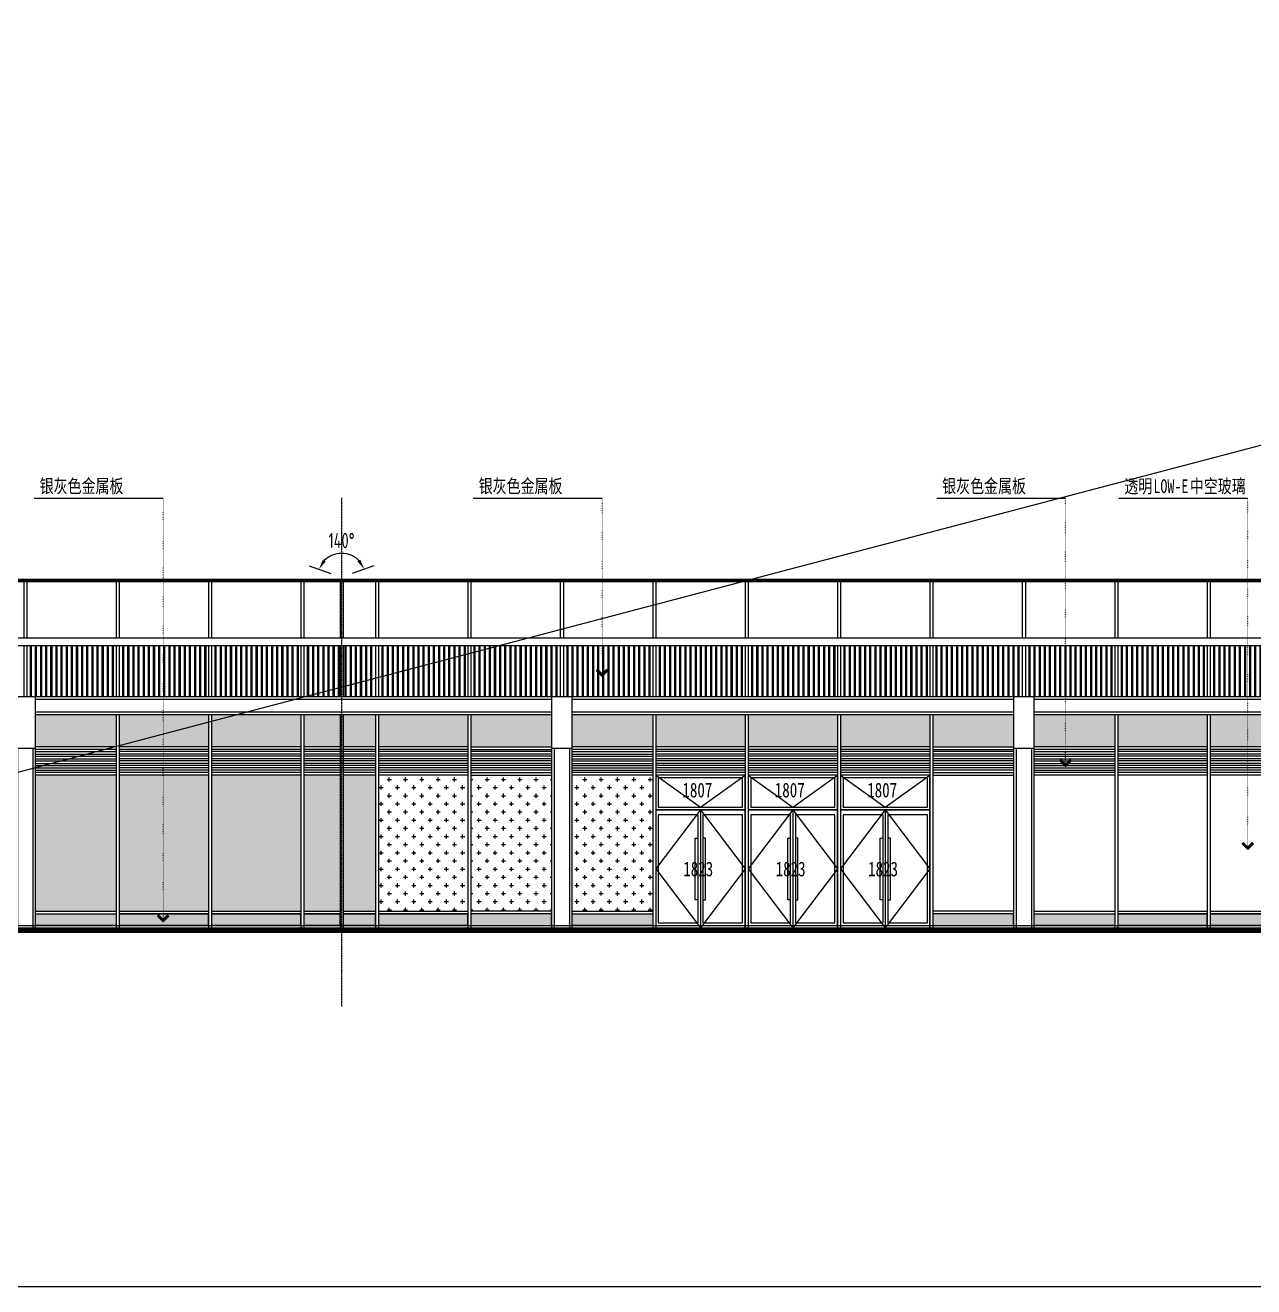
# Model space of a CAD drawing. Extents: x 72637 to 526294, y -245768 to 30884.
# Drawn here: x 150904 to 174835, y -161489 to -136917 of the extents above; entities that cross this region are included whole.
import ezdxf

# ---------------------------------------------------------------- set-up
doc = ezdxf.new("R2010")
doc.units = 0
doc.header["$LTSCALE"] = 10
doc.header["$MEASUREMENT"] = 0
doc.linetypes.add('DASH', pattern=[0.35, 0.25, -0.1])
doc.linetypes.add('DOT2', pattern=[0.125, 0, -0.125])
for name, color, linetype in [('01-标注_尺寸', 124, 'Continuous'), ('01-标注_符号', 200, 'Continuous'), ('02-TEXT_标注', 130, 'Continuous'), ('05-填充_156', 156, 'Continuous'), ('05-填充_18', 18, 'Continuous'), ('A-C_玻璃幕墙', 140, 'Continuous'), ('A-C_窗', 140, 'Continuous'), ('A-C_门', 150, 'Continuous'), ('A-E_栏杆', 232, 'Continuous'), ('E-立面', 255, 'Continuous'), ('E-立面轮廓', 241, 'Continuous')]:
    doc.layers.add(name, color=color, linetype=linetype)
doc.layers.add('04-不打印_辅助线', color=165, linetype='Continuous', plot=False)
doc.styles.add('_TCH_AXIS', font='STXIHEI.TTF', dxfattribs={"width": 0.75})
doc.styles.add('_TCH_DIM_T3', font='ROS1', dxfattribs={"width": 0.8, "bigfont": 'JD'})
doc.styles.add('_TCH_LABEL', font='', dxfattribs={"width": 0.75})
doc.styles.add('logo-3', font='', dxfattribs={"width": 0.8})
doc.styles.get("Standard").update_dxf_attribs({"font": 'STXIHEI.TTF', "width": 0.75})
doc.styles.get('_TCH_LABEL').set_extended_font_data('SimSun')
doc.styles.get('logo-3').set_extended_font_data('SimSun')
doc.dimstyles.new('_TCH_ARROW&&100', dxfattribs={"dimtxt": 297.5, "dimasz": 200, "dimexe": 250, "dimexo": 300, "dimgap": 100, "dimtad": 1, "dimdec": 0, "dimzin": 0, "dimdsep": 46, "dimtxsty": '_TCH_DIM_T3', "dimcen": 0.09, "dimclrt": 7, "dimazin": 2, "dimtfac": 1, "dimtdec": 0, "dimtix": 1, "dimtmove": 2, "dimatfit": 3, "dimfxl": 0, "dimtolj": 1, "dimtzin": 0, "dimarcsym": 0})
doc.dimstyles.new('副本 ISO-1', dxfattribs={"dimtxt": 2.5, "dimasz": 1.5, "dimexe": 1.25, "dimexo": 0.625, "dimtad": 1, "dimdec": 0, "dimtxsty": 'logo-3', "dimblk": 'ARCHTICK', "dimcen": 2.5, "dimdle": 1, "dimadec": 0, "dimazin": 0, "dimtfac": 1, "dimtdec": 0, "dimtix": 1, "dimtmove": 0, "dimatfit": 3, "dimldrblk": 'AR', "dimfxl": 0, "dimarcsym": 0})
pattern_1 = [(0, (0, 0), (158.75, 158.75), [79.375, -238.125]), (90, (39.69, -39.69), (-158.75, 158.75), [79.375, -238.125])]

# ---------------------------------------------------------------- blocks, each defined once
blk = doc.blocks.new('A$C33B772F7')
for points in [[(660, 6700), (660, 5600)], [(720, 6700), (720, 5600)], [(2460, 6700), (2460, 5600)], [(2520, 6700), (2520, 5600)], [(4260, 6700), (4260, 5600)], [(4320, 6700), (4320, 5600)], [(6060, 6700), (6060, 5600)], [(6120, 6700), (6120, 5600)], [(7860, 6700), (7860, 5600)], [(7920, 6700), (7920, 5600)], [(9660, 6700), (9660, 5600)], [(9720, 6700), (9720, 5600)], [(11460, 6700), (11460, 5600)], [(11520, 6700), (11520, 5600)], [(13260, 6700), (13260, 5600)], [(13320, 6700), (13320, 5600)], [(15060, 6700), (15060, 5600)], [(15120, 6700), (15120, 5600)], [(16860, 6700), (16860, 5600)], [(16920, 6700), (16920, 5600)], [(18660, 6700), (18660, 5600)], [(18720, 6700), (18720, 5600)], [(20894, 6700), (20894, 5600)], [(20954, 6700), (20954, 5600)], [(660, 5450), (660, 4450)], [(720, 5450), (720, 4450)], [(2460, 5450), (2460, 4450)], [(2520, 5450), (2520, 4450)], [(4260, 5450), (4260, 4450)], [(4320, 5450), (4320, 4450)], [(6060, 5450), (6060, 4450)], [(6120, 5450), (6120, 4450)], [(7860, 5450), (7860, 4450)], [(7920, 5450), (7920, 4450)], [(9660, 5450), (9660, 4450)], [(9720, 5450), (9720, 4450)], [(11460, 5450), (11460, 4450)], [(11520, 5450), (11520, 4450)], [(13260, 5450), (13260, 4450)], [(13320, 5450), (13320, 4450)], [(15060, 5450), (15060, 4450)], [(15120, 5450), (15120, 4450)], [(16860, 5450), (16860, 4450)], [(16920, 5450), (16920, 4450)], [(18660, 5450), (18660, 4450)], [(18720, 5450), (18720, 4450)], [(20894, 5450), (20894, 4450)], [(20954, 5450), (20954, 4450)], [(660, 4100), (660, -50)], [(720, 4100), (720, -50)], [(2460, 4100), (2460, -50)], [(2520, 4100), (2520, -50)], [(6060, 4100), (6060, -50)], [(6120, 4100), (6120, -50)], [(7860, 4100), (7860, -50)], [(7920, 4100), (7920, -50)], [(9660, 4100), (9660, -50)], [(9720, 4100), (9720, -50)], [(11460, 4100), (11460, -50)], [(11520, 4100), (11520, -50)], [(15060, 4100), (15060, -50)], [(15120, 4100), (15120, -50)], [(16860, 4100), (16860, -50)], [(16920, 4100), (16920, -50)], [(18660, 4100), (18660, -50)], [(18720, 4100), (18720, -50)], [(20894, 4100), (20894, -50)], [(20954, 4100), (20954, -50)]]:
    blk.add_lwpolyline(points)
blk = doc.blocks.new('A$C631E7170')
for points in [[(0, -40), (-1740, -40)], [(0, -90), (-1740, -90)], [(0, -130), (-1740, -130)], [(0, -180), (-1740, -180)], [(0, -220), (-1740, -220)], [(0, -270), (-1740, -270)], [(0, -310), (-1740, -310)], [(0, -360), (-1740, -360)], [(0, -400), (-1740, -400)]]:
    blk.add_lwpolyline(points)
blk = doc.blocks.new('A$C589F609E')
for points in [[(-1685, 0), (-1685, -1000)], [(-1585, 0), (-1585, -1000)], [(-1485, 0), (-1485, -1000)], [(-1385, 0), (-1385, -1000)], [(-1285, 0), (-1285, -1000)], [(-1185, 0), (-1185, -1000)], [(-1085, 0), (-1085, -1000)], [(-985, 0), (-985, -1000)], [(-885, 0), (-885, -1000)], [(-785, 0), (-785, -1000)], [(-685, 0), (-685, -1000)], [(-585, 0), (-585, -1000)], [(-485, 0), (-485, -1000)], [(-385, 0), (-385, -1000)], [(-285, 0), (-285, -1000)], [(-185, 0), (-185, -1000)], [(-1665, 0), (-1665, -1000)], [(-1565, 0), (-1565, -1000)], [(-1465, 0), (-1465, -1000)], [(-1365, 0), (-1365, -1000)], [(-1265, 0), (-1265, -1000)], [(-1165, 0), (-1165, -1000)], [(-1065, 0), (-1065, -1000)], [(-965, 0), (-965, -1000)], [(-865, 0), (-865, -1000)], [(-765, 0), (-765, -1000)], [(-665, 0), (-665, -1000)], [(-565, 0), (-565, -1000)], [(-465, 0), (-465, -1000)], [(-365, 0), (-365, -1000)], [(-265, 0), (-265, -1000)], [(-165, 0), (-165, -1000)], [(-85, 0), (-85, -1000)], [(-65, 0), (-65, -1000)]]:
    blk.add_lwpolyline(points)
blk = doc.blocks.new('A$C32F26021')
at = {"layer": '05-填充_18'}
h = blk.add_hatch(color=256, dxfattribs=at)
h.dxf.hatch_style = 1
h.paths.add_polyline_path([(-1740, 50), (0, 50), (0, 275), (-1740, 275)])
for points in [[(0, 3525), (-1740, 3525)], [(0, 3475), (-1740, 3475)], [(0, 3025), (-1740, 3025)], [(0, 2975), (-1740, 2975)], [(-1740, 325), (0, 325)], [(-1740, 275), (0, 275)], [(0, 50), (-1740, 50)]]:
    blk.add_lwpolyline(points)
blk.add_lwpolyline([(-1740, 50), (0, 50), (0, 275), (-1740, 275)], close=True)
for name, p in [('A$C589F609E', (10, 5500)), ('A$C631E7170', (0, 3475))]:
    blk.add_blockref(name, p)
blk = doc.blocks.new('A$C18FE1E0C')
at = {"layer": '05-填充_18'}
h = blk.add_hatch(color=256, dxfattribs=at)
h.dxf.hatch_style = 1
h.paths.add_polyline_path([(-630, 50), (0, 50), (0, 275), (-630, 275)])
for points in [[(0, 3525), (-630, 3525)], [(0, 3475), (-630, 3475)], [(0, 3025), (-630, 3025)], [(0, 2975), (-630, 2975)], [(-630, 325), (0, 325)], [(-630, 275), (0, 275)], [(0, 50), (-630, 50)]]:
    blk.add_lwpolyline(points)
blk.add_lwpolyline([(-630, 50), (0, 50), (0, 275), (-630, 275)], close=True)
blk = doc.blocks.new('A$C6DB452AA')
for points in [[(1070, 6750), (1070, 5650)], [(1130, 6750), (1130, 5650)], [(2870, 6750), (2870, 5650)], [(2930, 6750), (2930, 5650)], [(4670, 6750), (4670, 5650)], [(4730, 6750), (4730, 5650)], [(6470, 6750), (6470, 5650)], [(6530, 6750), (6530, 5650)], [(8270, 6750), (8270, 5650)], [(8330, 6750), (8330, 5650)], [(10070, 6750), (10070, 5650)], [(10130, 6750), (10130, 5650)], [(10832, 6750), (10832, 5650)], [(10892, 6750), (10892, 5650)], [(1070, 5500), (1070, 4500)], [(1130, 5500), (1130, 4500)], [(2870, 5500), (2870, 4500)], [(2930, 5500), (2930, 4500)], [(4670, 5500), (4670, 4500)], [(4730, 5500), (4730, 4500)], [(6470, 5500), (6470, 4500)], [(6530, 5500), (6530, 4500)], [(8270, 5500), (8270, 4500)], [(8330, 5500), (8330, 4500)], [(10070, 5500), (10070, 4500)], [(10130, 5500), (10130, 4500)], [(10832, 5500), (10832, 4500)], [(10892, 5500), (10892, 4500)], [(1070, 4150), (1070, 0)], [(1130, 4150), (1130, 0)], [(2870, 4150), (2870, 0)], [(2930, 4150), (2930, 0)], [(6470, 4150), (6470, 0)], [(6530, 4150), (6530, 0)], [(8270, 4150), (8270, 0)], [(8330, 4150), (8330, 0)], [(10070, 4150), (10070, 0)], [(10130, 4150), (10130, 0)], [(10832, 4150), (10832, 0)], [(10892, 4150), (10892, 0)]]:
    blk.add_lwpolyline(points)
blk = doc.blocks.new('A$C353C3B57')
at = {"layer": '05-填充_18'}
h = blk.add_hatch(color=256, dxfattribs=at)
h.dxf.hatch_style = 1
h.paths.add_polyline_path([(0, 50), (702, 50), (702, 275), (0, 275)])
for points in [[(702, 3525), (0, 3525)], [(702, 3475), (0, 3475)], [(702, 3025), (0, 3025)], [(702, 2975), (0, 2975)], [(0, 325), (702, 325)], [(0, 275), (702, 275)], [(702, 50), (0, 50)]]:
    blk.add_lwpolyline(points)
blk.add_lwpolyline([(0, 50), (702, 50), (702, 275), (0, 275)], close=True)
blk = doc.blocks.new('A$C1B5E7238')
blk.add_lwpolyline([(-400, -4500), (0, -4500), (0, 0), (-400, 0)], close=True)
for points in [[(-400, -1000), (0, -1000)], [(-350, -1000), (-350, -4500)], [(-50, -1000), (-50, -4500)]]:
    blk.add_lwpolyline(points)
blk = doc.blocks.new('*U49')
for points in [[(-170, -40), (-1740, -40)], [(-170, -90), (-1740, -90)], [(-170, -130), (-1740, -130)], [(-170, -180), (-1740, -180)], [(-170, -220), (-1740, -220)], [(-170, -270), (-1740, -270)], [(-170, -310), (-1740, -310)], [(-170, -360), (-1740, -360)], [(-170, -400), (-1740, -400)]]:
    blk.add_lwpolyline(points)
blk = doc.blocks.new('A$C3A8F4E96')
at = {"layer": '05-填充_18'}
h = blk.add_hatch(color=256, dxfattribs=at)
h.dxf.hatch_style = 1
h.paths.add_polyline_path([(1570, 50), (0, 50), (0, 275), (1570, 275)])
for points in [[(1570, 3525), (0, 3525)], [(1570, 3475), (0, 3475)], [(1570, 3025), (0, 3025)], [(1570, 2975), (0, 2975)], [(0, 325), (1570, 325)], [(0, 275), (1570, 275)], [(1570, 50), (0, 50)]]:
    blk.add_lwpolyline(points)
blk.add_lwpolyline([(1570, 50), (0, 50), (0, 275), (1570, 275)], close=True)
blk.add_blockref('A$C589F609E', (1580, 5500))
at = {"xscale": -1}
blk.add_blockref('*U49', (-170, 3475), dxfattribs=at)
blk = doc.blocks.new('*U50')
for points in [[(-348, -40), (-1740, -40)], [(-348, -90), (-1740, -90)], [(-348, -130), (-1740, -130)], [(-348, -180), (-1740, -180)], [(-348, -220), (-1740, -220)], [(-348, -270), (-1740, -270)], [(-348, -310), (-1740, -310)], [(-348, -360), (-1740, -360)], [(-348, -400), (-1740, -400)]]:
    blk.add_lwpolyline(points)
blk = doc.blocks.new('A$C31A530AC')
for points in [[(65, 0), (65, -1000)], [(85, 0), (85, -1000)], [(165, 0), (165, -1000)], [(185, 0), (185, -1000)], [(265, 0), (265, -1000)], [(285, 0), (285, -1000)], [(365, 0), (365, -1000)], [(385, 0), (385, -1000)], [(465, 0), (465, -1000)], [(485, 0), (485, -1000)], [(565, 0), (565, -1000)], [(585, 0), (585, -1000)], [(665, 0), (665, -1000)], [(685, 0), (685, -1000)], [(797, 0), (797, -1000)], [(817, 0), (817, -1000)], [(897, 0), (897, -1000)], [(917, 0), (917, -1000)], [(997, 0), (997, -1000)], [(1017, 0), (1017, -1000)], [(1097, 0), (1097, -1000)], [(1117, 0), (1117, -1000)], [(1197, 0), (1197, -1000)], [(1217, 0), (1217, -1000)], [(1297, 0), (1297, -1000)], [(1317, 0), (1317, -1000)]]:
    blk.add_lwpolyline(points)
blk = doc.blocks.new('_ArchTick')
at = {"color": 0, "linetype": 'ByBlock', "const_width": 0.4}
blk.add_lwpolyline([(-0.5, -0.5), (0.5, 0.5)], dxfattribs=at)
blk = doc.blocks.new('*X11')
at = {"color": 0}
for p, q in [((-1012.299, 1692.736), (-1012.297, 1692.736)), ((-1012.299, 1692.709), (-1012.299, 1692.736)), ((-1012.298, 1692.708), (-1012.298, 1692.736)), ((-1012.312, 1692.723), (-1012.284, 1692.723)), ((-1012.312, 1692.722), (-1012.312, 1692.723)), ((-1012.312, 1692.618), (-1012.283, 1692.618)), ((-1012.312, 1692.617), (-1012.312, 1692.618)), ((-1012.311, 1692.724), (-1012.285, 1692.724)), ((-1012.311, 1692.721), (-1012.311, 1692.724)), ((-1012.311, 1692.722), (-1012.283, 1692.722)), ((-1012.311, 1692.619), (-1012.282, 1692.619)), ((-1012.311, 1692.616), (-1012.311, 1692.619)), ((-1012.311, 1692.617), (-1012.284, 1692.617)), ((-1012.31, 1692.725), (-1012.286, 1692.725)), ((-1012.31, 1692.72), (-1012.31, 1692.725)), ((-1012.31, 1692.721), (-1012.282, 1692.721)), ((-1012.31, 1692.62), (-1012.281, 1692.62)), ((-1012.31, 1692.615), (-1012.31, 1692.62)), ((-1012.31, 1692.616), (-1012.285, 1692.616)), ((-1012.309, 1692.726), (-1012.287, 1692.726)), ((-1012.309, 1692.719), (-1012.309, 1692.726)), ((-1012.309, 1692.72), (-1012.281, 1692.72)), ((-1012.309, 1692.621), (-1012.28, 1692.621)), ((-1012.309, 1692.614), (-1012.309, 1692.621)), ((-1012.309, 1692.615), (-1012.286, 1692.615)), ((-1012.308, 1692.727), (-1012.288, 1692.727)), ((-1012.308, 1692.718), (-1012.308, 1692.727)), ((-1012.308, 1692.719), (-1012.28, 1692.719)), ((-1012.308, 1692.622), (-1012.279, 1692.622)), ((-1012.308, 1692.613), (-1012.308, 1692.622)), ((-1012.308, 1692.614), (-1012.287, 1692.614)), ((-1012.307, 1692.728), (-1012.289, 1692.728)), ((-1012.307, 1692.717), (-1012.307, 1692.728)), ((-1012.307, 1692.718), (-1012.279, 1692.718)), ((-1012.307, 1692.623), (-1012.278, 1692.623)), ((-1012.307, 1692.612), (-1012.307, 1692.623)), ((-1012.307, 1692.613), (-1012.288, 1692.613)), ((-1012.306, 1692.729), (-1012.29, 1692.729)), ((-1012.306, 1692.716), (-1012.306, 1692.729)), ((-1012.306, 1692.717), (-1012.278, 1692.717)), ((-1012.306, 1692.624), (-1012.277, 1692.624)), ((-1012.306, 1692.611), (-1012.306, 1692.624)), ((-1012.306, 1692.612), (-1012.289, 1692.612)), ((-1012.305, 1692.73), (-1012.291, 1692.73)), ((-1012.305, 1692.715), (-1012.305, 1692.73)), ((-1012.305, 1692.716), (-1012.277, 1692.716)), ((-1012.305, 1692.625), (-1012.276, 1692.625)), ((-1012.305, 1692.61), (-1012.305, 1692.625)), ((-1012.305, 1692.611), (-1012.29, 1692.611)), ((-1012.304, 1692.731), (-1012.292, 1692.731)), ((-1012.304, 1692.714), (-1012.304, 1692.731)), ((-1012.304, 1692.715), (-1012.276, 1692.715)), ((-1012.304, 1692.626), (-1012.275, 1692.626)), ((-1012.304, 1692.609), (-1012.304, 1692.626)), ((-1012.304, 1692.61), (-1012.291, 1692.61)), ((-1012.303, 1692.732), (-1012.293, 1692.732)), ((-1012.303, 1692.713), (-1012.303, 1692.732)), ((-1012.303, 1692.714), (-1012.275, 1692.714)), ((-1012.303, 1692.627), (-1012.274, 1692.627)), ((-1012.303, 1692.608), (-1012.303, 1692.627)), ((-1012.303, 1692.609), (-1012.292, 1692.609)), ((-1012.302, 1692.733), (-1012.294, 1692.733)), ((-1012.302, 1692.712), (-1012.302, 1692.733)), ((-1012.302, 1692.713), (-1012.274, 1692.713)), ((-1012.302, 1692.628), (-1012.273, 1692.628)), ((-1012.302, 1692.607), (-1012.302, 1692.628)), ((-1012.302, 1692.608), (-1012.293, 1692.608)), ((-1012.301, 1692.734), (-1012.295, 1692.734)), ((-1012.301, 1692.711), (-1012.301, 1692.734)), ((-1012.301, 1692.712), (-1012.273, 1692.712)), ((-1012.301, 1692.629), (-1012.272, 1692.629)), ((-1012.301, 1692.606), (-1012.301, 1692.629)), ((-1012.301, 1692.607), (-1012.294, 1692.607)), ((-1012.3, 1692.735), (-1012.296, 1692.735)), ((-1012.3, 1692.71), (-1012.3, 1692.735)), ((-1012.3, 1692.711), (-1012.272, 1692.711)), ((-1012.3, 1692.63), (-1012.271, 1692.63)), ((-1012.3, 1692.605), (-1012.3, 1692.63)), ((-1012.3, 1692.606), (-1012.295, 1692.606)), ((-1012.299, 1692.71), (-1012.271, 1692.71)), ((-1012.299, 1692.631), (-1012.27, 1692.631)), ((-1012.299, 1692.604), (-1012.299, 1692.631)), ((-1012.299, 1692.605), (-1012.296, 1692.605)), ((-1012.298, 1692.709), (-1012.27, 1692.709)), ((-1012.298, 1692.632), (-1012.269, 1692.632)), ((-1012.298, 1692.603), (-1012.298, 1692.632)), ((-1012.298, 1692.604), (-1012.297, 1692.604)), ((-1012.297, 1692.707), (-1012.297, 1692.735)), ((-1012.297, 1692.708), (-1012.269, 1692.708)), ((-1012.297, 1692.633), (-1012.268, 1692.633)), ((-1012.297, 1692.604), (-1012.297, 1692.633)), ((-1012.296, 1692.706), (-1012.296, 1692.734)), ((-1012.296, 1692.707), (-1012.268, 1692.707)), ((-1012.296, 1692.634), (-1012.267, 1692.634)), ((-1012.296, 1692.605), (-1012.296, 1692.634)), ((-1012.295, 1692.705), (-1012.295, 1692.733)), ((-1012.295, 1692.706), (-1012.267, 1692.706)), ((-1012.295, 1692.635), (-1012.266, 1692.635)), ((-1012.295, 1692.606), (-1012.295, 1692.635)), ((-1012.294, 1692.704), (-1012.294, 1692.732)), ((-1012.294, 1692.705), (-1012.266, 1692.705)), ((-1012.294, 1692.636), (-1012.265, 1692.636)), ((-1012.294, 1692.607), (-1012.294, 1692.636)), ((-1012.293, 1692.703), (-1012.293, 1692.731)), ((-1012.293, 1692.704), (-1012.265, 1692.704)), ((-1012.293, 1692.637), (-1012.264, 1692.637)), ((-1012.293, 1692.608), (-1012.293, 1692.637)), ((-1012.292, 1692.702), (-1012.292, 1692.73)), ((-1012.292, 1692.703), (-1012.264, 1692.703)), ((-1012.292, 1692.638), (-1012.263, 1692.638)), ((-1012.292, 1692.609), (-1012.292, 1692.638)), ((-1012.291, 1692.701), (-1012.291, 1692.729)), ((-1012.291, 1692.702), (-1012.263, 1692.702)), ((-1012.291, 1692.639), (-1012.262, 1692.639)), ((-1012.291, 1692.61), (-1012.291, 1692.639)), ((-1012.29, 1692.7), (-1012.29, 1692.728)), ((-1012.29, 1692.701), (-1012.262, 1692.701)), ((-1012.29, 1692.64), (-1012.261, 1692.64)), ((-1012.29, 1692.611), (-1012.29, 1692.64)), ((-1012.289, 1692.699), (-1012.289, 1692.727)), ((-1012.289, 1692.7), (-1012.261, 1692.7)), ((-1012.289, 1692.641), (-1012.26, 1692.641)), ((-1012.289, 1692.612), (-1012.289, 1692.641)), ((-1012.288, 1692.698), (-1012.288, 1692.726)), ((-1012.288, 1692.699), (-1012.26, 1692.699)), ((-1012.288, 1692.642), (-1012.259, 1692.642)), ((-1012.288, 1692.613), (-1012.288, 1692.642)), ((-1012.287, 1692.697), (-1012.287, 1692.725)), ((-1012.287, 1692.698), (-1012.259, 1692.698)), ((-1012.287, 1692.643), (-1012.258, 1692.643)), ((-1012.287, 1692.614), (-1012.287, 1692.643)), ((-1012.286, 1692.696), (-1012.286, 1692.724)), ((-1012.286, 1692.697), (-1012.258, 1692.697)), ((-1012.286, 1692.644), (-1012.257, 1692.644)), ((-1012.286, 1692.615), (-1012.286, 1692.644)), ((-1012.285, 1692.695), (-1012.285, 1692.723)), ((-1012.285, 1692.696), (-1012.257, 1692.696)), ((-1012.285, 1692.645), (-1012.256, 1692.645)), ((-1012.285, 1692.616), (-1012.285, 1692.645)), ((-1012.284, 1692.694), (-1012.284, 1692.722)), ((-1012.284, 1692.695), (-1012.256, 1692.695)), ((-1012.284, 1692.646), (-1012.255, 1692.646)), ((-1012.284, 1692.617), (-1012.284, 1692.646)), ((-1012.283, 1692.693), (-1012.283, 1692.721)), ((-1012.283, 1692.694), (-1012.255, 1692.694)), ((-1012.283, 1692.647), (-1012.254, 1692.647)), ((-1012.283, 1692.618), (-1012.283, 1692.647)), ((-1012.282, 1692.692), (-1012.282, 1692.72)), ((-1012.282, 1692.693), (-1012.254, 1692.693)), ((-1012.282, 1692.648), (-1012.253, 1692.648)), ((-1012.282, 1692.619), (-1012.282, 1692.648)), ((-1012.281, 1692.691), (-1012.281, 1692.719)), ((-1012.281, 1692.692), (-1012.253, 1692.692)), ((-1012.281, 1692.649), (-1012.252, 1692.649)), ((-1012.281, 1692.62), (-1012.281, 1692.649)), ((-1012.28, 1692.69), (-1012.28, 1692.718)), ((-1012.28, 1692.691), (-1012.252, 1692.691)), ((-1012.28, 1692.65), (-1012.251, 1692.65)), ((-1012.28, 1692.621), (-1012.28, 1692.65)), ((-1012.279, 1692.689), (-1012.279, 1692.717)), ((-1012.279, 1692.69), (-1012.251, 1692.69)), ((-1012.279, 1692.651), (-1012.25, 1692.651)), ((-1012.279, 1692.622), (-1012.279, 1692.651)), ((-1012.278, 1692.688), (-1012.278, 1692.716)), ((-1012.278, 1692.689), (-1012.25, 1692.689)), ((-1012.278, 1692.652), (-1012.249, 1692.652)), ((-1012.278, 1692.623), (-1012.278, 1692.652)), ((-1012.277, 1692.687), (-1012.277, 1692.715)), ((-1012.277, 1692.688), (-1012.249, 1692.688)), ((-1012.277, 1692.653), (-1012.248, 1692.653)), ((-1012.277, 1692.624), (-1012.277, 1692.653)), ((-1012.276, 1692.686), (-1012.276, 1692.714)), ((-1012.276, 1692.687), (-1012.248, 1692.687)), ((-1012.276, 1692.654), (-1012.247, 1692.654)), ((-1012.276, 1692.625), (-1012.276, 1692.654)), ((-1012.275, 1692.685), (-1012.275, 1692.713)), ((-1012.275, 1692.686), (-1012.247, 1692.686)), ((-1012.275, 1692.655), (-1012.246, 1692.655)), ((-1012.275, 1692.626), (-1012.275, 1692.655)), ((-1012.274, 1692.684), (-1012.274, 1692.712)), ((-1012.274, 1692.685), (-1012.246, 1692.685)), ((-1012.274, 1692.656), (-1012.245, 1692.656)), ((-1012.274, 1692.627), (-1012.274, 1692.656)), ((-1012.273, 1692.683), (-1012.273, 1692.711)), ((-1012.273, 1692.684), (-1012.245, 1692.684)), ((-1012.273, 1692.657), (-1012.244, 1692.657)), ((-1012.273, 1692.628), (-1012.273, 1692.657)), ((-1012.272, 1692.682), (-1012.272, 1692.71)), ((-1012.272, 1692.683), (-1012.244, 1692.683)), ((-1012.272, 1692.658), (-1012.243, 1692.658)), ((-1012.272, 1692.629), (-1012.272, 1692.658)), ((-1012.271, 1692.681), (-1012.271, 1692.709)), ((-1012.271, 1692.682), (-1012.243, 1692.682)), ((-1012.271, 1692.659), (-1012.242, 1692.659)), ((-1012.271, 1692.63), (-1012.271, 1692.659)), ((-1012.27, 1692.68), (-1012.27, 1692.708)), ((-1012.27, 1692.681), (-1012.242, 1692.681)), ((-1012.27, 1692.66), (-1012.241, 1692.66)), ((-1012.27, 1692.631), (-1012.27, 1692.66)), ((-1012.269, 1692.679), (-1012.269, 1692.707)), ((-1012.269, 1692.68), (-1012.241, 1692.68)), ((-1012.269, 1692.661), (-1012.24, 1692.661)), ((-1012.269, 1692.632), (-1012.269, 1692.661)), ((-1012.268, 1692.678), (-1012.268, 1692.706)), ((-1012.268, 1692.679), (-1012.24, 1692.679)), ((-1012.268, 1692.662), (-1012.239, 1692.662)), ((-1012.268, 1692.633), (-1012.268, 1692.662)), ((-1012.267, 1692.677), (-1012.267, 1692.705)), ((-1012.267, 1692.678), (-1012.239, 1692.678)), ((-1012.267, 1692.663), (-1012.238, 1692.663)), ((-1012.267, 1692.634), (-1012.267, 1692.663)), ((-1012.266, 1692.676), (-1012.266, 1692.704)), ((-1012.266, 1692.677), (-1012.238, 1692.677)), ((-1012.266, 1692.664), (-1012.237, 1692.664)), ((-1012.266, 1692.635), (-1012.266, 1692.664)), ((-1012.265, 1692.675), (-1012.265, 1692.703)), ((-1012.265, 1692.676), (-1012.237, 1692.676)), ((-1012.265, 1692.665), (-1012.236, 1692.665)), ((-1012.265, 1692.636), (-1012.265, 1692.665)), ((-1012.264, 1692.674), (-1012.264, 1692.702)), ((-1012.264, 1692.675), (-1012.236, 1692.675)), ((-1012.264, 1692.666), (-1012.235, 1692.666)), ((-1012.264, 1692.637), (-1012.264, 1692.666)), ((-1012.263, 1692.673), (-1012.263, 1692.701)), ((-1012.263, 1692.674), (-1012.235, 1692.674)), ((-1012.263, 1692.667), (-1012.234, 1692.667)), ((-1012.263, 1692.638), (-1012.263, 1692.667)), ((-1012.262, 1692.672), (-1012.262, 1692.7)), ((-1012.262, 1692.673), (-1012.234, 1692.673)), ((-1012.262, 1692.668), (-1012.233, 1692.668)), ((-1012.262, 1692.639), (-1012.262, 1692.668)), ((-1012.261, 1692.671), (-1012.261, 1692.699)), ((-1012.261, 1692.672), (-1012.233, 1692.672)), ((-1012.261, 1692.669), (-1012.232, 1692.669)), ((-1012.261, 1692.64), (-1012.261, 1692.669)), ((-1012.26, 1692.67), (-1012.26, 1692.698)), ((-1012.26, 1692.671), (-1012.232, 1692.671)), ((-1012.26, 1692.67), (-1012.231, 1692.67)), ((-1012.26, 1692.641), (-1012.26, 1692.67)), ((-1012.259, 1692.642), (-1012.259, 1692.697)), ((-1012.258, 1692.643), (-1012.258, 1692.696)), ((-1012.257, 1692.644), (-1012.257, 1692.695)), ((-1012.256, 1692.645), (-1012.256, 1692.694)), ((-1012.255, 1692.646), (-1012.255, 1692.693)), ((-1012.254, 1692.647), (-1012.254, 1692.692)), ((-1012.253, 1692.648), (-1012.253, 1692.691)), ((-1012.252, 1692.649), (-1012.252, 1692.69)), ((-1012.251, 1692.65), (-1012.251, 1692.689)), ((-1012.25, 1692.651), (-1012.25, 1692.688)), ((-1012.249, 1692.652), (-1012.249, 1692.687)), ((-1012.248, 1692.653), (-1012.248, 1692.686)), ((-1012.247, 1692.654), (-1012.247, 1692.685)), ((-1012.246, 1692.655), (-1012.246, 1692.684)), ((-1012.245, 1692.656), (-1012.245, 1692.683)), ((-1012.244, 1692.657), (-1012.244, 1692.682)), ((-1012.243, 1692.658), (-1012.243, 1692.681)), ((-1012.242, 1692.659), (-1012.242, 1692.68)), ((-1012.241, 1692.66), (-1012.241, 1692.679)), ((-1012.24, 1692.661), (-1012.24, 1692.678)), ((-1012.239, 1692.662), (-1012.239, 1692.677)), ((-1012.238, 1692.663), (-1012.238, 1692.676)), ((-1012.237, 1692.664), (-1012.237, 1692.675)), ((-1012.236, 1692.665), (-1012.236, 1692.674)), ((-1012.235, 1692.666), (-1012.235, 1692.673)), ((-1012.234, 1692.667), (-1012.234, 1692.672)), ((-1012.233, 1692.668), (-1012.233, 1692.671)), ((-1012.232, 1692.669), (-1012.232, 1692.67))]:
    blk.add_line(p, q, dxfattribs=at)
blk = doc.blocks.new('A-ARROW')
blk.add_lwpolyline([(0.081, 0.052), (0.067, 0.067), (0, 0), (0.067, -0.067), (0.081, -0.052), (0.028, 0)], close=True)
at = {"rotation": 180}
blk.add_blockref('*X11', (-1012.231, 1692.67), dxfattribs=at)
blk = doc.blocks.new('AR')
at = {"xscale": -21.59999999986031, "yscale": 21.59999999999127, "zscale": 21.6, "rotation": 359.9999997162888}
blk.add_blockref('A-ARROW', (0, 0), dxfattribs=at)
blk = doc.blocks.new('A$C2268156C')
for points in [[(0, -675), (1740, -675), (1740, 0), (0, 0)], [(50, -625), (1690, -625), (1690, -50), (50, -50)]]:
    blk.add_lwpolyline(points, close=True)
blk.add_lwpolyline([(0, 0), (870, -625), (1740, 0)])
at = {"layer": '04-不打印_辅助线', "width": 0.75}
blk.add_text('1807', height=285.4, dxfattribs=at).set_placement((519, -433))
blk = doc.blocks.new('A$C7AD47DC0')
for points in [[(0, -625), (-1740, -625)], [(0, -675), (-1740, -675)], [(0, -1125), (-1740, -1125)], [(0, -1175), (-1740, -1175)]]:
    blk.add_lwpolyline(points)
for name, p in [('A$C589F609E', (10, 1350)), ('A$C631E7170', (0, -675))]:
    blk.add_blockref(name, p)
blk = doc.blocks.new('A$C5BC7050D')
for points in [[(-1735, 0), (5, 0), (5, 2300), (-1735, 2300)], [(-915, 550), (-965, 550), (-965, 1750), (-915, 1750)], [(-815, 550), (-765, 550), (-765, 1750), (-815, 1750)]]:
    blk.add_lwpolyline(points, close=True)
for points in [[(-865, 2300), (-1735, 1150), (-865, 0)], [(-865, 2300), (-865, 0)], [(-865, 2300), (5, 1150), (-865, 0)], [(-915, 2200), (-1685, 2200), (-1685, 100), (-915, 100)], [(-915, 2200), (-915, 100)], [(-815, 2200), (-815, 100)], [(-815, 100), (-45, 100), (-45, 2200), (-815, 2200)]]:
    blk.add_lwpolyline(points)
at = {"layer": '04-不打印_辅助线', "style": '_TCH_AXIS', "width": 0.75}
blk.add_text('1823', height=285.4, dxfattribs=at).set_placement((-1199, 1005))
blk = doc.blocks.new('*D2448')
at = {"layer": '01-标注_尺寸', "color": 0, "lineweight": -2, "transparency": 16777216}
for p, q in [((156438, -147445), (156859, -147598)), ((157695, -147445), (157274, -147598))]:
    blk.add_line(p, q, dxfattribs=at)
blk.add_arc((157066, -147674), 471, 44.5108, 135.4892, dxfattribs=at)
at = {"layer": '01-标注_尺寸', "color": 0, "transparency": 16777216}
for points in [[(156759, -147361), (156702, -147326), (156624, -147513)], [(157431, -147326), (157374, -147361), (157509, -147513)]]:
    blk.add_solid(points, dxfattribs=at)
at = {"layer": 'Defpoints', "color": 0, "transparency": 16777216}
for p in [(156156, -147343), (157253, -147241), (157977, -147343), (157066, -147674)]:
    blk.add_point(p, dxfattribs=at)
at = {"layer": '01-标注_尺寸', "color": 7, "transparency": 16777216, "insert": (157066, -146954), "char_height": 297.5, "attachment_point": 5, "style": '_TCH_DIM_T3'}
blk.add_mtext('\\A1;140°', dxfattribs=at)

msp = doc.modelspace()

# ---------------------------------------------------------------- hatches: boundary and pattern name
at = {"layer": '05-填充_156'}
h = msp.add_hatch(dxfattribs=at)
h.set_pattern_fill('CROSS', color=256, scale=100)
h.set_pattern_definition([(0, (-111918.46, 94463.2), (158.75, 158.75), [79.375, -238.125]), (90, (-111878.77, 94423.51), (-158.75, 158.75), [79.375, -238.125])])
h.paths.add_polyline_path([(273338.7, -150973.7), (274526.7, -150973.7), (274526.7, -150348.7), (273338.7, -150348.7)])
h.paths.add_polyline_path([(271538.7, -150973.7), (273278.7, -150973.7), (273278.7, -150348.7), (271538.7, -150348.7)])
h.paths.add_polyline_path([(269738.7, -150973.7), (271478.7, -150973.7), (271478.7, -150348.7), (269738.7, -150348.7)])
h.paths.add_polyline_path([(268108.7, -150973.7), (269678.7, -150973.7), (269678.7, -150348.7), (268108.7, -150348.7)])
h.paths.add_polyline_path([(266138.7, -150973.7), (267708.7, -150973.7), (267708.7, -150348.7), (266138.7, -150348.7)])
h.paths.add_polyline_path([(264338.7, -150973.7), (266078.7, -150973.7), (266078.7, -150348.7), (264338.7, -150348.7)])
h.paths.add_polyline_path([(262538.7, -150973.7), (264278.7, -150973.7), (264278.7, -150348.7), (262538.7, -150348.7)])
h.paths.add_polyline_path([(260738.7, -150973.7), (262478.7, -150973.7), (262478.7, -150348.7), (260738.7, -150348.7)])
h.paths.add_polyline_path([(259108.7, -150973.7), (260678.7, -150973.7), (260678.7, -150348.7), (259108.7, -150348.7)])
h.paths.add_polyline_path([(257138.7, -150973.7), (258708.7, -150973.7), (258708.7, -150348.7), (257138.7, -150348.7)])
h.paths.add_polyline_path([(255338.7, -150973.7), (257078.7, -150973.7), (257078.7, -150348.7), (255338.7, -150348.7)])
h.paths.add_polyline_path([(253538.7, -150973.7), (255278.7, -150973.7), (255278.7, -150348.7), (253538.7, -150348.7)])
h.paths.add_polyline_path([(251738.7, -150973.7), (253478.7, -150973.7), (253478.7, -150348.7), (251738.7, -150348.7)])
h.paths.add_polyline_path([(250108.7, -150973.7), (251678.7, -150973.7), (251678.7, -150348.7), (250108.7, -150348.7)])
h.paths.add_polyline_path([(248138.7, -150973.7), (249708.7, -150973.7), (249708.7, -150348.7), (248138.7, -150348.7)])
h.paths.add_polyline_path([(246338.7, -150973.7), (248078.7, -150973.7), (248078.7, -150348.7), (246338.7, -150348.7)])
h.paths.add_polyline_path([(244538.7, -150973.7), (246278.7, -150973.7), (246278.7, -150348.7), (244538.7, -150348.7)])
h.paths.add_polyline_path([(242738.7, -150973.7), (244478.7, -150973.7), (244478.7, -150348.7), (242738.7, -150348.7)])
h.paths.add_polyline_path([(240599.5, -150973.7), (242678.7, -150973.7), (242678.7, -150348.7), (240599.5, -150348.7)])
h.paths.add_polyline_path([(238629.5, -150973.7), (240199.5, -150973.7), (240199.5, -150348.7), (238629.5, -150348.7)])
h.paths.add_polyline_path([(236829.5, -150973.7), (238569.5, -150973.7), (238569.5, -150348.7), (236829.5, -150348.7)])
h.paths.add_polyline_path([(235029.5, -150973.7), (236769.5, -150973.7), (236769.5, -150348.7), (235029.5, -150348.7)])
h.paths.add_polyline_path([(233229.5, -150973.7), (234969.5, -150973.7), (234969.5, -150348.7), (233229.5, -150348.7)])
h.paths.add_polyline_path([(231599.5, -150973.7), (233169.5, -150973.7), (233169.5, -150348.7), (231599.5, -150348.7)])
h.paths.add_polyline_path([(229629.5, -150973.7), (231199.5, -150973.7), (231199.5, -150348.7), (229629.5, -150348.7)])
h.paths.add_polyline_path([(227829.5, -150973.7), (229569.5, -150973.7), (229569.5, -150348.7), (227829.5, -150348.7)])
h.paths.add_polyline_path([(226029.5, -150973.7), (227769.5, -150973.7), (227769.5, -150348.7), (226029.5, -150348.7)])
h.paths.add_polyline_path([(224229.5, -150973.7), (225969.5, -150973.7), (225969.5, -150348.7), (224229.5, -150348.7)])
h.paths.add_polyline_path([(222599.5, -150973.7), (224169.5, -150973.7), (224169.5, -150348.7), (222599.5, -150348.7)])
h.paths.add_polyline_path([(220629.5, -150973.7), (222199.5, -150973.7), (222199.5, -150348.7), (220629.5, -150348.7)])
h.paths.add_polyline_path([(218829.5, -150973.7), (220569.5, -150973.7), (220569.5, -150348.7), (218829.5, -150348.7)])
h.paths.add_polyline_path([(217029.5, -150973.7), (218769.5, -150973.7), (218769.5, -150348.7), (217029.5, -150348.7)])
h.paths.add_polyline_path([(215229.5, -150973.7), (216969.5, -150973.7), (216969.5, -150348.7), (215229.5, -150348.7)])
h.paths.add_polyline_path([(213599.5, -150973.7), (215169.5, -150973.7), (215169.5, -150348.7), (213599.5, -150348.7)])
h.paths.add_polyline_path([(211629.5, -150973.7), (213199.5, -150973.7), (213199.5, -150348.7), (211629.5, -150348.7)])
h.paths.add_polyline_path([(209829.5, -150973.7), (211569.5, -150973.7), (211569.5, -150348.7), (209829.5, -150348.7)])
h.paths.add_polyline_path([(208029.5, -150973.7), (209769.5, -150973.7), (209769.5, -150348.7), (208029.5, -150348.7)])
h.paths.add_polyline_path([(204599.5, -150973.7), (206169.5, -150973.7), (206169.5, -150348.7), (204599.5, -150348.7)])
h.paths.add_polyline_path([(206229.5, -150973.7), (207969.5, -150973.7), (207969.5, -150348.7), (206229.5, -150348.7)])
h.paths.add_polyline_path([(203529.5, -150973.7), (204199.5, -150973.7), (204199.5, -150348.7), (203529.5, -150348.7)])
h.paths.add_polyline_path([(201729.5, -150973.7), (203469.5, -150973.7), (203469.5, -150348.7), (201729.5, -150348.7)])
h.paths.add_polyline_path([(200829.5, -150973.7), (201669.5, -150973.7), (201669.5, -150348.7), (200829.5, -150348.7)])
h.paths.add_polyline_path([(199029.5, -150973.7), (200769.5, -150973.7), (200769.5, -150348.7), (199029.5, -150348.7)])
h.paths.add_polyline_path([(197229.5, -150973.7), (198969.5, -150973.7), (198969.5, -150348.7), (197229.5, -150348.7)])
h.paths.add_polyline_path([(195599.5, -150973.7), (197169.5, -150973.7), (197169.5, -150348.7), (195599.5, -150348.7)])
h.paths.add_polyline_path([(193629.5, -150973.7), (195199.5, -150973.7), (195199.5, -150348.7), (193629.5, -150348.7)])
h.paths.add_polyline_path([(191829.5, -150973.7), (193569.5, -150973.7), (193569.5, -150348.7), (191829.5, -150348.7)])
h.paths.add_polyline_path([(190029.5, -150973.7), (191769.5, -150973.7), (191769.5, -150348.7), (190029.5, -150348.7)])
h.paths.add_polyline_path([(188229.5, -150973.7), (189969.5, -150973.7), (189969.5, -150348.7), (188229.5, -150348.7)])
h.paths.add_polyline_path([(186599.5, -150973.7), (188169.5, -150973.7), (188169.5, -150348.7), (186599.5, -150348.7)])
h.paths.add_polyline_path([(184629.5, -150973.7), (186199.5, -150973.7), (186199.5, -150348.7), (184629.5, -150348.7)])
h.paths.add_polyline_path([(182829.5, -150973.7), (184569.5, -150973.7), (184569.5, -150348.7), (182829.5, -150348.7)])
h.paths.add_polyline_path([(181029.5, -150973.7), (182769.5, -150973.7), (182769.5, -150348.7), (181029.5, -150348.7)])
h.paths.add_polyline_path([(179229.5, -150973.7), (180969.5, -150973.7), (180969.5, -150348.7), (179229.5, -150348.7)])
h.paths.add_polyline_path([(178020.9, -150973.7), (179169.5, -150973.7), (179169.5, -150348.7), (178020.9, -150348.7)])
h.paths.add_polyline_path([(175786.2, -150973.7), (177960.9, -150973.7), (177960.9, -150348.7), (175786.2, -150348.7)])
h.paths.add_polyline_path([(173986.2, -150973.7), (175726.2, -150973.7), (175726.2, -150348.7), (173986.2, -150348.7)])
h.paths.add_polyline_path([(172186.2, -150973.7), (173926.2, -150973.7), (173926.2, -150348.7), (172186.2, -150348.7)])
h.paths.add_polyline_path([(166786.2, -150973.7), (168526.2, -150973.7), (168526.2, -150348.7), (166786.2, -150348.7)])
h.paths.add_polyline_path([(164986.2, -150973.7), (166726.2, -150973.7), (166726.2, -150348.7), (164986.2, -150348.7)])
h.paths.add_polyline_path([(163186.2, -150973.7), (164926.2, -150973.7), (164926.2, -150348.7), (163186.2, -150348.7)])
h.paths.add_polyline_path([(159526.2, -150973.7), (157786.2, -150973.7), (157786.2, -150348.7), (159526.2, -150348.7)])
h.paths.add_polyline_path([(157726.2, -150973.7), (156334.1, -150973.7), (156334.1, -150348.7), (157726.2, -150348.7)])
h.paths.add_polyline_path([(156274.1, -150973.7), (154534.1, -150973.7), (154534.1, -150348.7), (156274.1, -150348.7)])
h.paths.add_polyline_path([(152674.1, -150973.7), (151104.1, -150973.7), (151104.1, -150348.7), (152674.1, -150348.7)])
h.paths.add_polyline_path([(154474.1, -150973.7), (152734.1, -150973.7), (152734.1, -150348.7), (154474.1, -150348.7)])
h.paths.add_polyline_path([(149134.1, -150973.7), (150704.1, -150973.7), (150704.1, -150348.7), (149134.1, -150348.7)])
h.paths.add_polyline_path([(147334.1, -150973.7), (149074.1, -150973.7), (149074.1, -150348.7), (147334.1, -150348.7)])
h.paths.add_polyline_path([(137804.1, -150973.7), (138624.1, -150973.7), (138624.1, -150348.7), (137804.1, -150348.7)])
h.paths.add_polyline_path([(138684.1, -150973.7), (140424.1, -150973.7), (140424.1, -150348.7), (138684.1, -150348.7)])
h.paths.add_polyline_path([(140484.1, -150973.7), (142224.1, -150973.7), (142224.1, -150348.7), (140484.1, -150348.7)])
h.paths.add_polyline_path([(142284.1, -150973.7), (144024.1, -150973.7), (144024.1, -150348.7), (142284.1, -150348.7)])
h.paths.add_polyline_path([(144084.1, -150973.7), (146174.1, -150973.7), (146174.1, -150348.7), (144084.1, -150348.7)])
h.paths.add_polyline_path([(146234.1, -150973.7), (147274.1, -150973.7), (147274.1, -150348.7), (146234.1, -150348.7)])
h.paths.add_polyline_path([(168586.2, -150973.7), (170156.2, -150973.7), (170156.2, -150348.7), (168586.2, -150348.7)])
h.paths.add_polyline_path([(170556.2, -150973.7), (172126.2, -150973.7), (172126.2, -150348.7), (170556.2, -150348.7)])
h.paths.add_polyline_path([(159586.2, -150973.7), (161156.2, -150973.7), (161156.2, -150348.7), (159586.2, -150348.7)])
h.paths.add_polyline_path([(161556.2, -150973.7), (163126.2, -150973.7), (163126.2, -150348.7), (161556.2, -150348.7)])
h = msp.add_hatch(dxfattribs=at)
h.set_pattern_fill('CROSS', color=256, scale=100)
h.set_pattern_definition(pattern_1)
h.paths.add_polyline_path([(157096.4, -151523.7), (157726.2, -151523.7), (157726.2, -154173.7), (157096.4, -154173.7)])
h.paths.add_polyline_path([(156334.1, -154173.7), (157036.4, -154173.7), (157036.4, -151523.7), (156334.1, -151523.7)])
h.paths.add_polyline_path([(154534.1, -151523.7), (156274.1, -151523.7), (156274.1, -154173.7), (154534.1, -154173.7)])
h.paths.add_polyline_path([(152734.1, -154173.7), (154474.1, -154173.7), (154474.1, -151523.7), (152734.1, -151523.7)])
h.paths.add_polyline_path([(151104.1, -151523.7), (152674.1, -151523.7), (152674.1, -154173.7), (151104.1, -154173.7)])
h.paths.add_polyline_path([(149134.1, -154173.7), (150704.1, -154173.7), (150704.1, -151523.7), (149134.1, -151523.7)])
h.paths.add_polyline_path([(147334.1, -154173.7), (149074.1, -154173.7), (149074.1, -151523.7), (147334.1, -151523.7)])
h.paths.add_polyline_path([(146234.1, -154173.7), (147274.1, -154173.7), (147274.1, -151523.7), (146234.1, -151523.7)])
h.paths.add_polyline_path([(142284.1, -151523.7), (144024.1, -151523.7), (144024.1, -154173.7), (142284.1, -154173.7)])
h.paths.add_polyline_path([(140484.1, -154173.7), (142224.1, -154173.7), (142224.1, -151523.7), (140484.1, -151523.7)])
h.paths.add_polyline_path([(138684.1, -151523.7), (140424.1, -151523.7), (140424.1, -154173.7), (138684.1, -154173.7)])
h.paths.add_polyline_path([(137804.1, -154173.7), (138624.1, -154173.7), (138624.1, -151523.7), (137804.1, -151523.7)])
h = msp.add_hatch(dxfattribs=at)
h.set_pattern_fill('CROSS', color=256, scale=100)
h.set_pattern_definition(pattern_1)
h.paths.add_polyline_path([(157786.2, -154173.7), (159526.2, -154173.7), (159526.2, -151523.7), (157786.2, -151523.7)])
h.paths.add_polyline_path([(159586.2, -151523.7), (161156.2, -151523.7), (161156.2, -154173.7), (159586.2, -154173.7)])
h.paths.add_polyline_path([(161556.2, -154173.7), (163126.2, -154173.7), (163126.2, -151523.7), (161556.2, -151523.7)])

# ---------------------------------------------------------------- linework, layer by layer
at = {"layer": '01-标注_符号'}
for p, q in [((153588.3, -146132.8), (151080.7, -146132.8)), ((162139.8, -146132.8), (159632.2, -146132.8)), ((171168.6, -146132.8), (168661, -146132.8)), ((174716.5, -146132.8), (172208.9, -146132.8))]:
    msp.add_line(p, q, dxfattribs=at)
at = {"layer": '04-不打印_辅助线'}
for points in [[(136229.5, -148848.7), (275007.3, -148848.7)], [(136229.5, -148998.7), (275007.3, -148998.7)], [(136229.5, -154498.7), (275007.3, -154498.7)], [(137754.1, -154448.7), (177399.5, -154448.7)]]:
    msp.add_lwpolyline(points, dxfattribs=at)
at = {"layer": 'A-C_玻璃幕墙'}
msp.add_lwpolyline([(114474.7, -115351.9), (288003.1, -115351.9), (288003.1, -161488.6), (114474.7, -161488.6)], close=True, dxfattribs=at)
for points in [[(114474.7, -161012.6), (288003.1, -115351.9)], [(137754.1, -148848.7), (274926.7, -148848.7)], [(137754.1, -148998.7), (274926.7, -148998.7)], [(274926.7, -149998.7), (137754.1, -149998.7)], [(159556.2, -150048.7), (151104.1, -150048.7)], [(161156.2, -150048.7), (159556.2, -150048.7)], [(168556.2, -150048.7), (161556.2, -150048.7)], [(170156.2, -150048.7), (168556.2, -150048.7)], [(177990.9, -150048.7), (170556.2, -150048.7)], [(159556.2, -150298.7), (151104.1, -150298.7)], [(159556.2, -150348.7), (151104.1, -150348.7)], [(161156.2, -150298.7), (159556.2, -150298.7)], [(161156.2, -150348.7), (159556.2, -150348.7)], [(168556.2, -150298.7), (161556.2, -150298.7)], [(168556.2, -150348.7), (161556.2, -150348.7)], [(170156.2, -150298.7), (168556.2, -150298.7)], [(170156.2, -150348.7), (168556.2, -150348.7)], [(177990.9, -150298.7), (170556.2, -150298.7)], [(177990.9, -150348.7), (170556.2, -150348.7)]]:
    msp.add_lwpolyline(points, dxfattribs=at)
at = {"layer": 'A-C_玻璃幕墙', "linetype": 'DASH'}
msp.add_lwpolyline([(157066.4, -146123.1), (157066.4, -156032.6)], dxfattribs=at)
at = {"layer": 'A-E_栏杆'}
msp.add_line((137754.1, -147748.7), (274926.7, -147748.7), dxfattribs=at)
at = {"layer": 'E-立面'}
msp.add_lwpolyline([(136124.3, -154498.7), (274973.8, -154498.7)], dxfattribs=at)
at = {"layer": 'E-立面轮廓'}
for points, const_width in [([(137729.1, -154498.7), (137729.1, -147723.7), (274951.7, -147723.7), (274951.7, -154498.7)], 50), ([(137029.5, -154548.7), (276209.1, -154548.7)], 100)]:
    msp.add_lwpolyline(points, dxfattribs=dict(at, const_width=const_width))

# ---------------------------------------------------------------- block references
at = {"layer": 'A-C_玻璃幕墙'}
for name, p in [('A$C6DB452AA', (146204.1, -154498.7)), ('A$C33B772F7', (157066.4, -154448.7)), ('A$C3A8F4E96', (151104.1, -154498.7)), ('A$C32F26021', (154474.1, -154498.7)), ('A$C32F26021', (156274.1, -154498.7)), ('A$C31A530AC', (156334.1, -148998.7)), ('A$C32F26021', (159526.2, -154498.7)), ('A$C3A8F4E96', (161556.2, -154498.7)), ('A$C7AD47DC0', (164926.2, -150348.7)), ('A$C7AD47DC0', (166726.2, -150348.7)), ('A$C7AD47DC0', (168526.2, -150348.7)), ('A$C3A8F4E96', (170556.2, -154498.7)), ('A$C32F26021', (173926.2, -154498.7)), ('A$C32F26021', (175726.2, -154498.7)), ('A$C1B5E7238', (151104.1, -149998.7)), ('A$C1B5E7238', (161556.2, -149998.7)), ('A$C1B5E7238', (170556.2, -149998.7)), ('A$C353C3B57', (156334.1, -154498.7)), ('*U50', (158074.1, -151023.7)), ('A$C18FE1E0C', (157726.2, -154498.7))]:
    msp.add_blockref(name, p, dxfattribs=at)
at = {"layer": 'A-C_玻璃幕墙', "xscale": -1}
for p in [(161156.2, -154498.7), (170156.2, -154498.7)]:
    msp.add_blockref('A$C3A8F4E96', p, dxfattribs=at)
at = {"layer": 'A-C_窗'}
for p in [(163186.2, -151523.7), (164986.2, -151523.7), (166786.2, -151523.7)]:
    msp.add_blockref('A$C2268156C', p, dxfattribs=at)
at = {"layer": 'A-C_门'}
for p in [(164921.2, -154498.7), (166721.2, -154498.7), (168521.2, -154498.7)]:
    msp.add_blockref('A$C5BC7050D', p, dxfattribs=at)

# ---------------------------------------------------------------- texts
at = {"layer": '02-TEXT_标注', "style": '_TCH_LABEL', "width": 0.75}
for s, p in [('银灰色金属板', (151185.7, -146024.8)), ('银灰色金属板', (159737.2, -146024.8)), ('银灰色金属板', (168766, -146024.8)), ('透明', (172313.9, -146027.8)), ('LOW-E', (172881, -146027.8)), ('中空玻璃', (173589.9, -146027.8))]:
    msp.add_text(s, height=265.82, dxfattribs=at).set_placement(p)

# ---------------------------------------------------------------- dimensions: what is measured, and where the dimension line sits
at = {"layer": '01-标注_尺寸'}
dim = msp.add_angular_dim_3p(base=(157252.9995, -147241.3709), center=(157066.4069, -147673.9412), p1=(157976.5325, -147342.6826), p2=(156156.2813, -147342.6826), dimstyle='_TCH_ARROW&&100', dxfattribs=at)
dim.commit()
dim.dimension.update_dxf_attribs({"geometry": '*D2448', "text_midpoint": (157066.4069, -146954.0926)})

# ---------------------------------------------------------------- leaders
at = {"layer": '01-标注_符号', "color": 51, "linetype": 'DOT2', "ltscale": 1.5}
for points in [[(153588.3, -154381.4), (153588.3, -146132.8)], [(162139.8, -149599), (162139.8, -146132.8)], [(171168.6, -151356.1), (171168.6, -146132.8)], [(174716.5, -152970.6), (174716.5, -146132.8)]]:
    msp.add_leader(points, dimstyle='副本 ISO-1', override={"dimasz": 75, "dimtad": 0}, dxfattribs=at)

doc.saveas('drawing.dxf')
